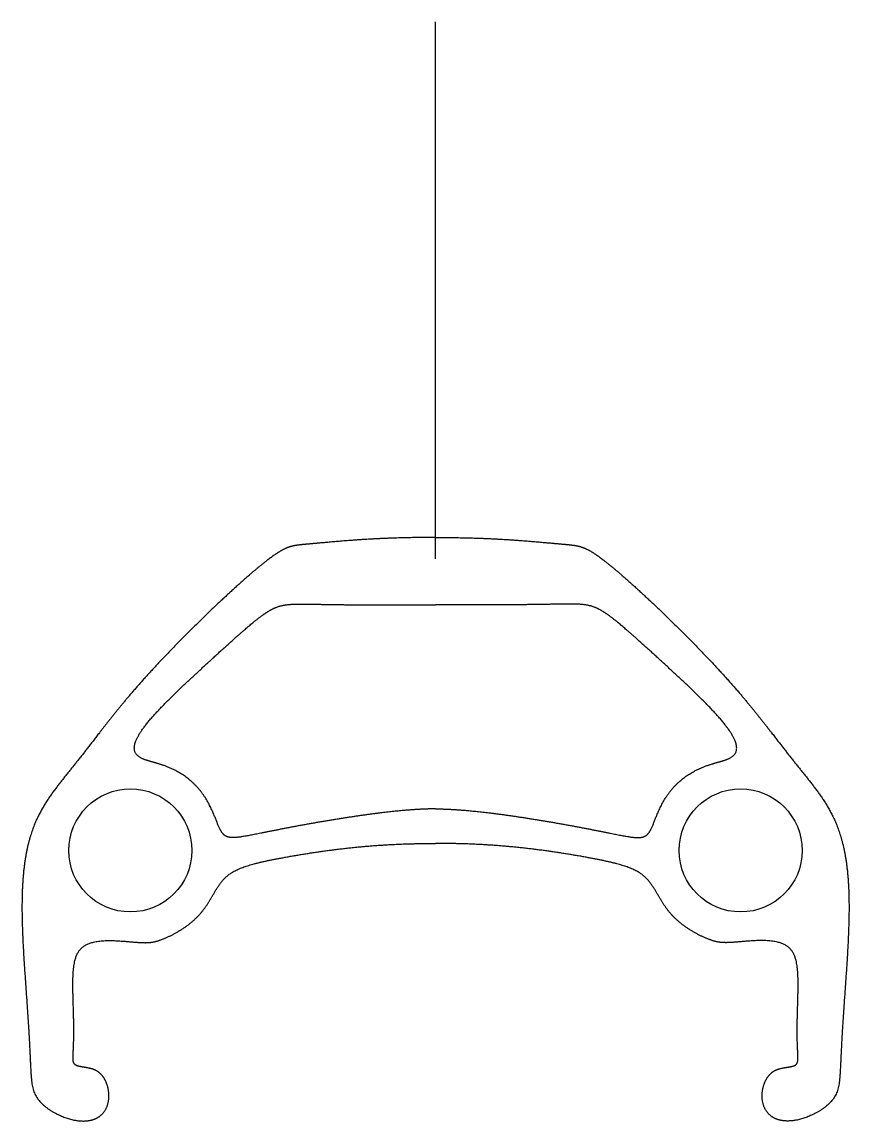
# Model space of a CAD drawing. Header units: millimetres. Extents: x -13.5 to 13.5, y -15.8 to 20.
import ezdxf

# ---------------------------------------------------------------- set-up
doc = ezdxf.new("R2010")
doc.units = ezdxf.units.MM
doc.layers.get('0').update_dxf_attribs({"linetype": 'CONTINUOUS'})

msp = doc.modelspace()

# ---------------------------------------------------------------- linework, layer by layer
msp.add_line((0, 2.5), (0, 20))
for centre in [(-9.946, -7.002), (9.946, -7.002)]:
    msp.add_circle(centre, 2.006)
for points in [[(0, 3.198), (-0.25, 3.198), (-0.731, 3.195), (-1.397, 3.181), (-2.173, 3.146), (-2.96, 3.089), (-3.575, 3.034), (-4.034, 2.992), (-4.369, 2.964), (-4.623, 2.935), (-4.859, 2.868), (-5.142, 2.714), (-5.524, 2.435), (-6.022, 2.02), (-6.624, 1.484), (-7.297, 0.854), (-8, 0.17), (-8.687, -0.527), (-9.319, -1.199), (-9.87, -1.82), (-10.339, -2.383), (-10.742, -2.892), (-11.107, -3.366), (-11.459, -3.82), (-11.819, -4.274), (-12.189, -4.729), (-12.552, -5.195), (-12.886, -5.712), (-13.164, -6.321), (-13.364, -7.06), (-13.473, -7.95), (-13.495, -8.98), (-13.45, -10.102), (-13.372, -11.242), (-13.292, -12.32), (-13.233, -13.262), (-13.202, -14.014), (-13.177, -14.563), (-13.106, -14.939), (-12.87, -15.265), (-12.465, -15.558), (-11.957, -15.779), (-11.448, -15.865), (-11.026, -15.776), (-10.742, -15.523), (-10.616, -15.148), (-10.643, -14.73), (-10.796, -14.37), (-11.034, -14.147), (-11.349, -14.075), (-11.709, -14.049), (-11.845, -13.95), (-11.804, -13.62), (-11.781, -13.007), (-11.796, -12.201), (-11.836, -11.349), (-11.814, -10.614), (-11.625, -10.128), (-11.121, -9.924), (-10.431, -9.924), (-9.765, -10.002), (-9.314, -10.031), (-9.028, -9.954), (-8.649, -9.799), (-8.208, -9.556), (-7.777, -9.224), (-7.45, -8.818), (-7.216, -8.385), (-6.989, -7.992), (-6.669, -7.692), (-6.191, -7.501), (-5.602, -7.355), (-4.924, -7.224), (-4.162, -7.094), (-3.307, -6.97), (-2.345, -6.862), (-1.476, -6.803), (-0.763, -6.779), (-0.259, -6.774), (0, -6.774)], [(0, 3.198), (0.25, 3.198), (0.731, 3.195), (1.397, 3.181), (2.173, 3.146), (2.96, 3.089), (3.575, 3.034), (4.034, 2.992), (4.369, 2.964), (4.623, 2.935), (4.859, 2.868), (5.142, 2.714), (5.524, 2.435), (6.022, 2.02), (6.624, 1.484), (7.297, 0.854), (8, 0.17), (8.687, -0.527), (9.319, -1.199), (9.87, -1.82), (10.339, -2.383), (10.742, -2.892), (11.107, -3.366), (11.459, -3.82), (11.819, -4.274), (12.189, -4.729), (12.552, -5.195), (12.886, -5.712), (13.164, -6.321), (13.364, -7.06), (13.473, -7.95), (13.495, -8.98), (13.45, -10.102), (13.372, -11.242), (13.292, -12.32), (13.233, -13.262), (13.202, -14.014), (13.177, -14.563), (13.106, -14.939), (12.87, -15.265), (12.465, -15.558), (11.957, -15.779), (11.448, -15.865), (11.026, -15.776), (10.742, -15.523), (10.616, -15.148), (10.643, -14.73), (10.796, -14.37), (11.034, -14.147), (11.349, -14.075), (11.709, -14.049), (11.845, -13.95), (11.804, -13.62), (11.781, -13.007), (11.796, -12.201), (11.836, -11.349), (11.814, -10.614), (11.625, -10.128), (11.121, -9.924), (10.431, -9.924), (9.765, -10.002), (9.314, -10.031), (9.028, -9.954), (8.649, -9.799), (8.208, -9.556), (7.777, -9.224), (7.45, -8.818), (7.216, -8.385), (6.989, -7.992), (6.669, -7.692), (6.191, -7.501), (5.602, -7.355), (4.924, -7.224), (4.162, -7.094), (3.307, -6.97), (2.345, -6.862), (1.476, -6.803), (0.763, -6.779), (0.259, -6.774), (0, -6.774)], [(0, -5.648), (-0.1, -5.648), (-0.31, -5.652), (-0.649, -5.666), (-1.152, -5.705), (-1.863, -5.785), (-2.646, -5.894), (-3.481, -6.025), (-4.333, -6.174), (-5.147, -6.329), (-5.859, -6.476), (-6.412, -6.586), (-6.78, -6.612), (-6.987, -6.469), (-7.131, -6.061), (-7.347, -5.488), (-7.728, -4.899), (-8.293, -4.451), (-8.858, -4.209), (-9.336, -4.097), (-9.687, -3.991), (-9.878, -3.765), (-9.801, -3.391), (-9.45, -2.877), (-8.874, -2.252), (-8.162, -1.567), (-7.415, -0.879), (-6.719, -0.245), (-6.125, 0.285), (-5.65, 0.677), (-5.272, 0.917), (-4.936, 1.016), (-4.527, 1.034), (-3.961, 1.023), (-3.214, 1.009), (-2.292, 1.001), (-1.435, 1), (-0.737, 1), (-0.249, 1), (0, 1)], [(0, -5.648), (0.1, -5.648), (0.31, -5.652), (0.649, -5.666), (1.152, -5.705), (1.863, -5.785), (2.646, -5.894), (3.481, -6.025), (4.333, -6.174), (5.147, -6.329), (5.859, -6.476), (6.412, -6.586), (6.78, -6.612), (6.987, -6.469), (7.131, -6.061), (7.347, -5.488), (7.728, -4.899), (8.293, -4.451), (8.858, -4.209), (9.336, -4.097), (9.687, -3.991), (9.878, -3.765), (9.801, -3.391), (9.45, -2.877), (8.874, -2.252), (8.162, -1.567), (7.415, -0.879), (6.719, -0.245), (6.125, 0.285), (5.65, 0.677), (5.272, 0.917), (4.936, 1.016), (4.527, 1.034), (3.961, 1.023), (3.214, 1.009), (2.292, 1.001), (1.435, 1), (0.737, 1), (0.249, 1), (0, 1)]]:
    msp.add_open_spline(points, degree=5)

doc.saveas('drawing.dxf')
